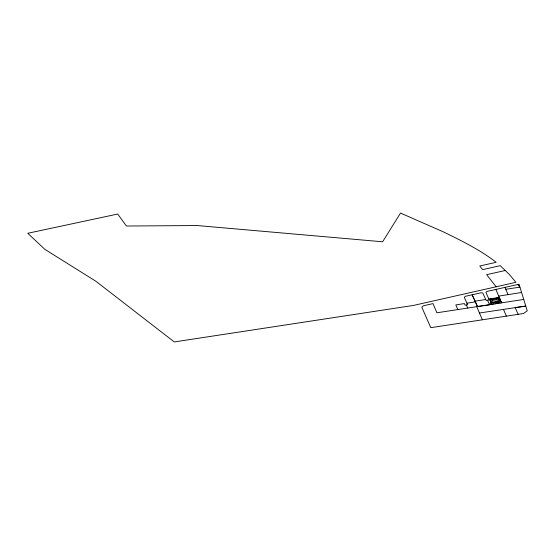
<?xml version="1.0" encoding="UTF-8"?>
<svg xmlns="http://www.w3.org/2000/svg" width="555" height="555" viewBox="0 0 555 555"><rect width="100%" height="100%" fill="white"/><g stroke="black" fill="none" stroke-linecap="round" stroke-linejoin="round"><path stroke-width="0.83" d="M505.425 270.451L486.624 274.69L496.142 286.782L515.921 282.322L509.358 274.454L500.235 265.672L482.649 269.64L479.784 266.005L496.163 262.307C480.165 249.854 461.795 240.905 443.667 232.011L400.523 213.065L382.617 241.779L197.302 225.552L126.443 226.024L117.702 214.05L27.75 233.28L44.913 249.389L95.807 281.205L174.291 341.935L413.461 305.43L496.142 286.782M457.84 309.572L455.835 304.924L464.389 303.571L465.097 305.167L467.629 304.771L464.299 297.3L465.402 296.301L481.178 292.749L482.864 293.096L486.145 300.463L489.295 299.977L485.889 292.318L486.839 291.465L519.036 284.209L519.383 285.339L518.876 285.45L519.875 286.928L527.25 310.821L523.511 313.519L430.777 327.672L421.807 307.192L423.396 305.777L433.032 303.606L436.875 312.791L523.74 299.443M498.716 296.113L521.589 292.478M475.052 301.171L477.487 306.554L472.152 294.781L475.052 301.171L485.715 299.506M466.921 303.19L475.364 301.871M489.933 299.866L496.503 298.84M499.021 298.444L497.002 298.756L496.718 298.146M492.167 300.456L496.898 299.714M490.995 302.197L493.145 302.142M500.09 300.768L498.189 301.351M491.119 302.461L500.215 301.032M505.785 289.287L519.938 287.129L517.739 284.5M479.464 312.999L525.786 306.069L515.151 307.63L518.197 314.331M488.865 298.999L499.278 297.438L501.741 302.898L501.075 301.448L490.037 303.176L490.703 304.633M487.519 300.248L489.649 304.799L476.731 306.672L482.392 319.798M498.029 298.493L498.695 299.95M499.5 301.691L500.166 303.148M497.918 301.941L498.584 303.391M496.343 302.191L497.009 303.64M494.769 302.433L495.435 303.89M491.675 298.944L491.952 299.554M493.187 302.683L493.853 304.133M491.612 302.933L492.278 304.383M466.36 304.973L467.754 308.046M504.96 287.379L508.082 294.656M495.879 289.426L499.278 297.438M503.468 309.336L506.327 316.142M498.744 297.834L489.649 299.256L491.279 302.808L500.367 301.379L498.744 297.834M491.723 299.485L490.148 299.735L490.814 301.185L492.389 300.942L491.723 299.485M499.611 298.25L496.454 298.743L497.12 300.2L500.277 299.7L499.611 298.25"/></g></svg>
